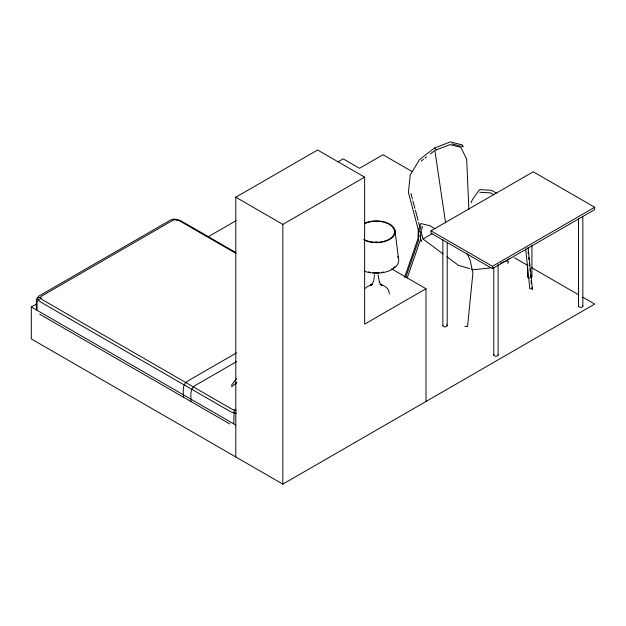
<?xml version="1.0" encoding="UTF-8"?>
<svg xmlns="http://www.w3.org/2000/svg" width="626" height="626" viewBox="0 0 626 626"><rect width="100%" height="100%" fill="white"/><g stroke="black" fill="none" stroke-linecap="round" stroke-linejoin="round"><path stroke-width="0.94" d="M420.594 237.27L420.539 239.468L407.229 277.913M420.617 236.534L420.75 231.659L422.534 226.651M374.512 274.704L373.659 281.238L371.007 285.213L372.134 284.212L370.537 285.229L372.141 284.627L371.359 284.853M235.979 382.212L235.399 384.771M236.01 253.436L179.576 220.845L175.053 219.687L173.019 220.219L41.574 296.106L40.643 297.287L40.98 298.469L42.662 299.893L231.706 409.044L234.179 410.007L233.764 423.638M404.592 277.365L418.012 238.608L418.231 230.767L420.797 223.552L430.007 225.696L434.859 228.717M405.812 277.193L418.465 240.658L418.669 233.099L421.055 226.393M471.073 202.824L472.458 199.459L479.586 189.608L491.3 190.304L496.387 193.027M507.655 263.288L508.641 261.887L506.669 260.745L500.44 263.429M231.424 385.373L236.487 378.448M177.103 219.882L177.408 219.491L181.016 220.9L235.9 252.591M365.435 288.25L367.165 286.755L371.195 284.877M231.612 386.829L235.9 383.034L236.73 382.924M451.886 143.847L463.287 146.774L462.317 144.927L450.407 141.867L434.507 148.018L419.428 159.755L410.226 174.998L408.426 192.495L418.575 230.814M421.267 161.062L423.528 159.294M425.046 158.112L426.556 156.938M430.336 153.996L434.867 150.467L445.595 222.84M506.669 260.745L509.634 258.452M582.884 297.256L594.7 304.079L282.835 484.133L31.3 338.909L31.3 306.99L36.378 304.056M235.799 456.972L235.799 197.221L317.601 149.997L364.637 177.15L364.637 324.151L425.985 288.727L425.985 401.485M208.192 236.777L236.033 220.704M338.103 161.774L343.165 158.855L359.527 168.3L382.987 154.755L412.44 171.735M235.799 197.221L282.835 224.382L364.637 177.15M430.993 230.814L533.25 171.782L594.7 207.261L594.7 209.624L492.451 268.656L430.993 233.177L430.993 230.814L492.451 266.293L594.7 207.261M421.048 231.581L423.012 239.022L432.05 233.803M236.542 352.853L188.277 380.718C181.892 383.808 183.355 391.414 183.449 397.197M236.518 361.64L195.883 385.1C189.49 388.198 190.961 395.804 191.047 401.579M40.98 298.469L38.116 299.909L37.067 301.701L37.067 310.073M435.759 150.123L450.016 144.614L460.9 147.407L466.66 159.137L468.897 209.546M177.408 219.491L173.754 219.139L170.773 219.922L38.867 296.082L36.363 299.251L36.363 308.555M40.643 297.287L37.513 297.804L38.116 299.909L40.565 301.99L230.266 411.517L233.874 412.925L236.612 413.191M489.767 268.03L473.389 269.704L471.527 269.164M479.798 192.268L490.494 192.902L493.906 194.725M234.179 410.007L236.229 410.202M464.836 326.263L467.528 326.6L472.888 273.061L470.142 260.173L466.746 253.194M528.047 247.387L532.405 289.142L529.823 288.711L525.668 248.858M469.664 268.624L458.506 265.393L446.933 256.793M381.86 285.088L380.764 284.681L382.087 285.3L380.944 284.673L381.813 285.292L379.278 282.13L379.45 282.498L378.104 274.814M379.841 284.494C384.442 285.182 389.591 288.75 389.278 293.907M173.754 219.139L175.053 219.687M514.502 257.779L528.008 265.573M531.388 267.529L578.659 294.815M391.547 268.844L425.985 288.727M31.3 306.99L235.799 425.062M39.798 314.26L229.734 423.919M423.012 239.022L443.075 253.929M434.507 148.018L436.361 149.849M420.343 239.633L421.431 241.112M531.818 287.584L532.405 289.142M410.946 193.442L412.424 199.029M412.917 200.883L414.889 208.325M415.382 210.187L418.09 220.415M418.583 222.277L419.569 226.002M419.811 235.486L421.298 241.096M394.904 230.063L398.449 258.233M528.078 251.699L528.281 253.64M528.688 257.521L528.884 259.461M529.291 263.343L529.494 265.283M529.901 269.157L530.097 271.097M530.504 274.978L530.809 277.889M531.114 280.8L531.411 283.711M582.837 216.533L582.837 306.122M578.502 218.435L578.502 306.075M531.912 245.423L531.912 276.582M527.593 265.127L527.593 276.817M498.116 264.454L498.116 355.012M493.781 267.372L493.781 355.012M492.451 266.293L492.451 268.656M447.199 242.865L447.199 325.637M442.856 239.899L442.856 325.59M282.835 224.382L282.835 484.133M531.787 276.262A2.168 1.252 0 0 1 531.005 277.725M529.385 277.936A2.168 1.252 0 0 1 528.078 275.902M446.588 324.745A2.168 1.252 0 0 1 445.555 326.827A2.168 1.252 0 0 1 442.942 325.27M582.563 305.488A2.168 1.252 0 0 1 580.631 307.35A2.168 1.252 0 0 1 578.807 305.449M498.038 354.684A2.168 1.252 0 0 1 495.667 356.249A2.168 1.252 0 0 1 494.07 354.386M364.457 223.318A18.827 10.869 0 0 1 390.303 224.491A18.827 10.869 0 0 1 389.622 239.453A18.827 10.869 0 0 1 363.706 239.836M397.745 256.472A22.411 12.943 0 0 1 389.795 270.589A22.411 12.943 0 0 1 364.097 271.105M364.841 223.592A18.217 10.517 0 0 1 389.849 224.726A18.217 10.517 0 0 1 389.184 239.202A18.217 10.517 0 0 1 364.113 239.578M395.092 266.512A21.683 12.52 0 0 1 393.159 268.131M383.652 272.036A21.683 12.52 0 0 1 381.923 272.349M379.246 272.662A21.683 12.52 0 0 1 372.916 272.623M370.256 272.279A21.683 12.52 0 0 1 368.534 271.942M374.958 242.52A1.518 0.876 0 0 1 376.39 242.043A1.518 0.876 0 0 1 377.728 242.606"/></g></svg>
